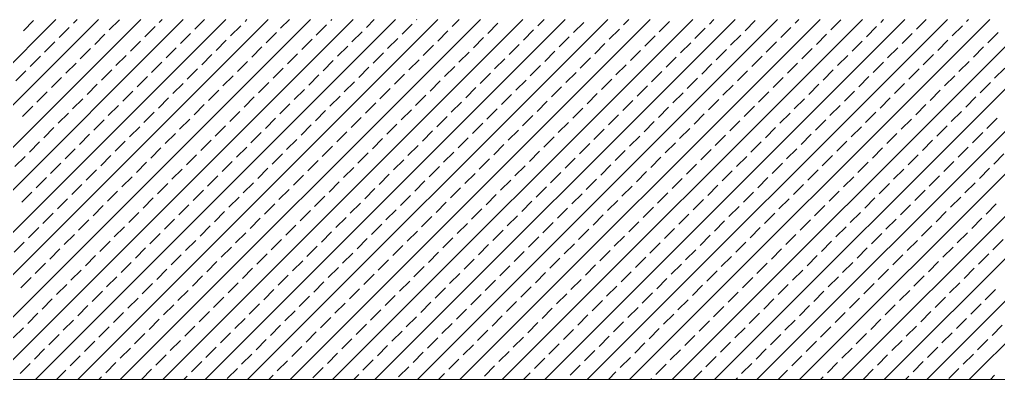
# Model space of a CAD drawing. Header units: millimetres. Extents: x -16104 to 67872, y -88009 to 12107.
# Drawn here: x 1253.12 to 1273.5, y 10338.74 to 10346.24 of the extents above; entities that cross this region are included whole.
import ezdxf

# ---------------------------------------------------------------- set-up
doc = ezdxf.new("R2010")
doc.units = ezdxf.units.MM
doc.layers.get('0').update_dxf_attribs({"color": 241})
doc.layers.add('TARAMA', color=8, linetype='Continuous', lineweight=15)

# ---------------------------------------------------------------- blocks, each defined once
blk = doc.blocks.new('UYH')
at = {"layer": 'TARAMA'}
for p, q in [((64137.742, 3004.969), (64167.742, 3034.969)), ((64141.277, 3004.969), (64171.277, 3034.969)), ((64144.813, 3004.969), (64174.813, 3034.969)), ((64148.348, 3004.969), (64178.348, 3034.969)), ((64151.884, 3004.969), (64181.884, 3034.969)), ((64155.42, 3004.969), (64185.42, 3034.969)), ((64158.955, 3004.969), (64188.955, 3034.969)), ((64162.491, 3004.969), (64192.491, 3034.969)), ((64165.032, 3034.03), (64165.881, 3034.878)), ((64166.026, 3004.969), (64196.026, 3034.969)), ((64169.204, 3034.666), (64169.507, 3034.969)), ((64169.562, 3004.969), (64199.562, 3034.969)), ((64172.174, 3034.1), (64173.022, 3034.949)), ((64173.097, 3004.969), (64203.097, 3034.969)), ((64176.346, 3034.737), (64176.578, 3034.969)), ((64176.633, 3004.969), (64206.633, 3034.969)), ((64179.316, 3034.171), (64180.113, 3034.969)), ((64180.168, 3004.969), (64210.168, 3034.969)), ((64183.488, 3034.807), (64183.649, 3034.969)), ((64183.704, 3004.969), (64213.704, 3034.969)), ((64186.457, 3034.242), (64187.185, 3034.969)), ((64187.239, 3004.969), (64217.239, 3034.969)), ((64190.629, 3034.878), (64190.72, 3034.969)), ((64190.775, 3004.969), (64220.775, 3034.969)), ((64193.599, 3034.312), (64194.256, 3034.969)), ((64194.31, 3004.969), (64224.31, 3034.969)), ((64196.569, 3033.747), (64197.418, 3034.595)), ((64197.771, 3034.949), (64197.791, 3034.969)), ((64197.846, 3004.969), (64227.846, 3034.969)), ((64200.741, 3034.383), (64201.327, 3034.969)), ((64201.381, 3004.969), (64231.381, 3034.969)), ((64203.711, 3033.817), (64204.559, 3034.666)), ((64204.917, 3004.969), (64234.917, 3034.969)), ((64207.883, 3034.454), (64208.398, 3034.969)), ((64208.453, 3004.969), (64238.453, 3034.969)), ((64210.853, 3033.888), (64211.701, 3034.737)), ((64211.988, 3004.969), (64241.988, 3034.969)), ((64215.025, 3034.524), (64215.469, 3034.969)), ((64215.524, 3004.969), (64245.524, 3034.969)), ((64217.994, 3033.959), (64218.843, 3034.807)), ((64219.059, 3004.969), (64249.059, 3034.969)), ((64222.166, 3034.595), (64222.54, 3034.969)), ((64222.595, 3004.969), (64252.595, 3034.969)), ((64225.136, 3034.03), (64225.985, 3034.878)), ((64226.13, 3004.969), (64256.13, 3034.969)), ((64229.308, 3034.666), (64229.611, 3034.969)), ((64229.666, 3004.969), (64259.666, 3034.969)), ((64232.278, 3034.1), (64233.126, 3034.949)), ((64233.201, 3004.969), (64263.201, 3034.969)), ((64236.45, 3034.737), (64236.682, 3034.969)), ((64236.737, 3004.969), (64266.737, 3034.969)), ((64239.42, 3034.171), (64240.218, 3034.969)), ((64240.272, 3004.969), (64270.272, 3034.969)), ((64243.592, 3034.807), (64243.753, 3034.969)), ((64243.808, 3004.969), (64273.808, 3034.969)), ((64168.002, 3033.464), (64168.85, 3034.312)), ((64170.972, 3032.898), (64171.82, 3033.747)), ((64175.144, 3033.535), (64175.992, 3034.383)), ((64178.114, 3032.969), (64178.962, 3033.817)), ((64182.285, 3033.605), (64183.134, 3034.454)), ((64185.255, 3033.04), (64186.104, 3033.888)), ((64189.427, 3033.676), (64190.276, 3034.524)), ((64192.397, 3033.11), (64193.246, 3033.959)), ((64199.539, 3033.181), (64200.387, 3034.03)), ((64206.681, 3033.252), (64207.529, 3034.1)), ((64213.822, 3033.322), (64214.671, 3034.171)), ((64220.964, 3033.393), (64221.813, 3034.242)), ((64228.106, 3033.464), (64228.955, 3034.312)), ((64231.076, 3032.898), (64231.924, 3033.747)), ((64235.248, 3033.535), (64236.096, 3034.383)), ((64238.218, 3032.969), (64239.066, 3033.817)), ((64242.39, 3033.605), (64243.238, 3034.454)), ((64245.359, 3033.04), (64246.208, 3033.888)), ((64166.8, 3032.262), (64167.648, 3033.11)), ((64173.942, 3032.332), (64174.79, 3033.181)), ((64181.083, 3032.403), (64181.932, 3033.252)), ((64188.225, 3032.474), (64189.074, 3033.322)), ((64195.367, 3032.545), (64196.215, 3033.393)), ((64202.509, 3032.615), (64203.357, 3033.464)), ((64205.479, 3032.05), (64206.327, 3032.898)), ((64209.651, 3032.686), (64210.499, 3033.535)), ((64212.62, 3032.12), (64213.469, 3032.969)), ((64216.792, 3032.757), (64217.641, 3033.605)), ((64219.762, 3032.191), (64220.611, 3033.04)), ((64223.934, 3032.827), (64224.783, 3033.676)), ((64226.904, 3032.262), (64227.752, 3033.11)), ((64234.046, 3032.332), (64234.894, 3033.181)), ((64241.187, 3032.403), (64242.036, 3033.252)), ((64169.77, 3031.696), (64170.618, 3032.545)), ((64176.911, 3031.767), (64177.76, 3032.615)), ((64184.053, 3031.837), (64184.902, 3032.686)), ((64187.023, 3031.272), (64187.872, 3032.12)), ((64191.195, 3031.908), (64192.044, 3032.757)), ((64194.165, 3031.343), (64195.013, 3032.191)), ((64198.337, 3031.979), (64199.185, 3032.827)), ((64201.307, 3031.413), (64202.155, 3032.262)), ((64208.448, 3031.484), (64209.297, 3032.332)), ((64215.59, 3031.555), (64216.439, 3032.403)), ((64222.732, 3031.625), (64223.581, 3032.474)), ((64229.874, 3031.696), (64230.722, 3032.545)), ((64237.016, 3031.767), (64237.864, 3032.615)), ((64244.157, 3031.837), (64245.006, 3032.686)), ((64165.598, 3031.06), (64166.446, 3031.908)), ((64168.568, 3030.494), (64169.416, 3031.343)), ((64172.74, 3031.13), (64173.588, 3031.979)), ((64175.709, 3030.565), (64176.558, 3031.413)), ((64179.881, 3031.201), (64180.73, 3032.05)), ((64182.851, 3030.635), (64183.7, 3031.484)), ((64189.993, 3030.706), (64190.841, 3031.555)), ((64197.135, 3030.777), (64197.983, 3031.625)), ((64204.276, 3030.848), (64205.125, 3031.696)), ((64211.418, 3030.918), (64212.267, 3031.767)), ((64218.56, 3030.989), (64219.409, 3031.837)), ((64221.53, 3030.423), (64222.378, 3031.272)), ((64225.702, 3031.06), (64226.55, 3031.908)), ((64228.672, 3030.494), (64229.52, 3031.343)), ((64232.844, 3031.13), (64233.692, 3031.979)), ((64235.813, 3030.565), (64236.662, 3031.413)), ((64239.985, 3031.201), (64240.834, 3032.05)), ((64242.955, 3030.635), (64243.804, 3031.484)), ((64164.396, 3029.858), (64165.244, 3030.706)), ((64171.537, 3029.928), (64172.386, 3030.777)), ((64178.679, 3029.999), (64179.528, 3030.848)), ((64185.821, 3030.07), (64186.67, 3030.918)), ((64192.963, 3030.14), (64193.811, 3030.989)), ((64200.105, 3030.211), (64200.953, 3031.06)), ((64203.074, 3029.645), (64203.923, 3030.494)), ((64207.246, 3030.282), (64208.095, 3031.13)), ((64210.216, 3029.716), (64211.065, 3030.565)), ((64214.388, 3030.353), (64215.237, 3031.201)), ((64217.358, 3029.787), (64218.207, 3030.635)), ((64224.5, 3029.858), (64225.348, 3030.706)), ((64231.642, 3029.928), (64232.49, 3030.777)), ((64238.783, 3029.999), (64239.632, 3030.848)), ((64245.925, 3030.07), (64246.774, 3030.918)), ((64167.366, 3029.292), (64168.214, 3030.14)), ((64174.507, 3029.363), (64175.356, 3030.211)), ((64177.477, 3028.797), (64178.326, 3029.645)), ((64181.649, 3029.433), (64182.498, 3030.282)), ((64184.619, 3028.868), (64185.467, 3029.716)), ((64188.791, 3029.504), (64189.639, 3030.353)), ((64191.761, 3028.938), (64192.609, 3029.787)), ((64195.933, 3029.575), (64196.781, 3030.423)), ((64198.902, 3029.009), (64199.751, 3029.858)), ((64206.044, 3029.08), (64206.893, 3029.928)), ((64213.186, 3029.15), (64214.035, 3029.999)), ((64220.328, 3029.221), (64221.176, 3030.07)), ((64227.47, 3029.292), (64228.318, 3030.14)), ((64234.611, 3029.363), (64235.46, 3030.211)), ((64237.581, 3028.797), (64238.43, 3029.645)), ((64241.753, 3029.433), (64242.602, 3030.282)), ((64244.723, 3028.868), (64245.572, 3029.716)), ((64166.163, 3028.09), (64167.012, 3028.938)), ((64170.335, 3028.726), (64171.184, 3029.575)), ((64173.305, 3028.161), (64174.154, 3029.009)), ((64180.447, 3028.231), (64181.296, 3029.08)), ((64187.589, 3028.302), (64188.437, 3029.15)), ((64194.731, 3028.373), (64195.579, 3029.221)), ((64201.872, 3028.443), (64202.721, 3029.292)), ((64209.014, 3028.514), (64209.863, 3029.363)), ((64216.156, 3028.585), (64217.004, 3029.433)), ((64219.126, 3028.019), (64219.974, 3028.868)), ((64223.298, 3028.655), (64224.146, 3029.504)), ((64226.268, 3028.09), (64227.116, 3028.938)), ((64230.439, 3028.726), (64231.288, 3029.575)), ((64233.409, 3028.161), (64234.258, 3029.009)), ((64240.551, 3028.231), (64241.4, 3029.08)), ((64169.133, 3027.524), (64169.982, 3028.373)), ((64176.275, 3027.595), (64177.124, 3028.443)), ((64183.417, 3027.666), (64184.265, 3028.514)), ((64190.559, 3027.736), (64191.407, 3028.585)), ((64193.528, 3027.171), (64194.377, 3028.019)), ((64197.7, 3027.807), (64198.549, 3028.655)), ((64200.67, 3027.241), (64201.519, 3028.09)), ((64204.842, 3027.878), (64205.691, 3028.726)), ((64207.812, 3027.312), (64208.661, 3028.161)), ((64211.984, 3027.948), (64212.832, 3028.797)), ((64214.954, 3027.383), (64215.802, 3028.231)), ((64222.096, 3027.453), (64222.944, 3028.302)), ((64229.237, 3027.524), (64230.086, 3028.373)), ((64236.379, 3027.595), (64237.228, 3028.443)), ((64243.521, 3027.666), (64244.369, 3028.514)), ((64164.961, 3026.888), (64165.81, 3027.736)), ((64172.103, 3026.958), (64172.952, 3027.807)), ((64175.073, 3026.393), (64175.922, 3027.241)), ((64179.245, 3027.029), (64180.093, 3027.878)), ((64182.215, 3026.463), (64183.063, 3027.312)), ((64186.387, 3027.1), (64187.235, 3027.948)), ((64189.357, 3026.534), (64190.205, 3027.383)), ((64196.498, 3026.605), (64197.347, 3027.453)), ((64203.64, 3026.676), (64204.489, 3027.524)), ((64210.782, 3026.746), (64211.63, 3027.595)), ((64217.924, 3026.817), (64218.772, 3027.666)), ((64225.065, 3026.888), (64225.914, 3027.736)), ((64232.207, 3026.958), (64233.056, 3027.807)), ((64235.177, 3026.393), (64236.026, 3027.241)), ((64239.349, 3027.029), (64240.198, 3027.878)), ((64242.319, 3026.463), (64243.167, 3027.312)), ((64167.931, 3026.322), (64168.78, 3027.171)), ((64170.901, 3025.756), (64171.75, 3026.605)), ((64178.043, 3025.827), (64178.891, 3026.676)), ((64185.185, 3025.898), (64186.033, 3026.746)), ((64192.326, 3025.968), (64193.175, 3026.817)), ((64199.468, 3026.039), (64200.317, 3026.888)), ((64206.61, 3026.11), (64207.458, 3026.958)), ((64209.58, 3025.544), (64210.428, 3026.393)), ((64213.752, 3026.181), (64214.6, 3027.029)), ((64216.722, 3025.615), (64217.57, 3026.463)), ((64220.894, 3026.251), (64221.742, 3027.1)), ((64223.863, 3025.686), (64224.712, 3026.534)), ((64228.035, 3026.322), (64228.884, 3027.171)), ((64231.005, 3025.756), (64231.854, 3026.605)), ((64238.147, 3025.827), (64238.995, 3026.676)), ((64245.289, 3025.898), (64246.137, 3026.746)), ((64166.729, 3025.12), (64167.578, 3025.968)), ((64173.871, 3025.191), (64174.719, 3026.039)), ((64181.013, 3025.261), (64181.861, 3026.11)), ((64188.154, 3025.332), (64189.003, 3026.181)), ((64191.124, 3024.766), (64191.973, 3025.615)), ((64195.296, 3025.403), (64196.145, 3026.251)), ((64198.266, 3024.837), (64199.115, 3025.686)), ((64202.438, 3025.474), (64203.287, 3026.322)), ((64205.408, 3024.908), (64206.256, 3025.756)), ((64212.55, 3024.979), (64213.398, 3025.827)), ((64219.691, 3025.049), (64220.54, 3025.898)), ((64226.833, 3025.12), (64227.682, 3025.968)), ((64233.975, 3025.191), (64234.824, 3026.039)), ((64241.117, 3025.261), (64241.965, 3026.11)), ((64165.527, 3023.918), (64166.376, 3024.766)), ((64169.699, 3024.554), (64170.548, 3025.403)), ((64172.669, 3023.989), (64173.517, 3024.837)), ((64176.841, 3024.625), (64177.689, 3025.474)), ((64179.811, 3024.059), (64180.659, 3024.908)), ((64183.983, 3024.696), (64184.831, 3025.544)), ((64186.952, 3024.13), (64187.801, 3024.979)), ((64194.094, 3024.201), (64194.943, 3025.049)), ((64201.236, 3024.271), (64202.084, 3025.12)), ((64208.378, 3024.342), (64209.226, 3025.191)), ((64215.519, 3024.413), (64216.368, 3025.261)), ((64222.661, 3024.484), (64223.51, 3025.332)), ((64225.631, 3023.918), (64226.48, 3024.766)), ((64229.803, 3024.554), (64230.652, 3025.403)), ((64232.773, 3023.989), (64233.621, 3024.837)), ((64236.945, 3024.625), (64237.793, 3025.474)), ((64239.915, 3024.059), (64240.763, 3024.908)), ((64244.087, 3024.696), (64244.935, 3025.544)), ((64168.497, 3023.352), (64169.345, 3024.201)), ((64175.639, 3023.423), (64176.487, 3024.271)), ((64182.78, 3023.494), (64183.629, 3024.342)), ((64189.922, 3023.564), (64190.771, 3024.413)), ((64197.064, 3023.635), (64197.913, 3024.484)), ((64204.206, 3023.706), (64205.054, 3024.554)), ((64207.176, 3023.14), (64208.024, 3023.989)), ((64211.348, 3023.776), (64212.196, 3024.625)), ((64214.317, 3023.211), (64215.166, 3024.059)), ((64218.489, 3023.847), (64219.338, 3024.696)), ((64221.459, 3023.281), (64222.308, 3024.13)), ((64228.601, 3023.352), (64229.449, 3024.201)), ((64235.743, 3023.423), (64236.591, 3024.271)), ((64242.885, 3023.494), (64243.733, 3024.342)), ((64164.325, 3022.716), (64165.173, 3023.564)), ((64171.467, 3022.787), (64172.315, 3023.635)), ((64178.609, 3022.857), (64179.457, 3023.706)), ((64181.578, 3022.292), (64182.427, 3023.14)), ((64185.75, 3022.928), (64186.599, 3023.776)), ((64188.72, 3022.362), (64189.569, 3023.211)), ((64192.892, 3022.999), (64193.741, 3023.847)), ((64195.862, 3022.433), (64196.71, 3023.281)), ((64200.034, 3023.069), (64200.882, 3023.918)), ((64203.004, 3022.504), (64203.852, 3023.352)), ((64210.145, 3022.574), (64210.994, 3023.423)), ((64217.287, 3022.645), (64218.136, 3023.494)), ((64224.429, 3022.716), (64225.278, 3023.564)), ((64231.571, 3022.787), (64232.419, 3023.635)), ((64238.713, 3022.857), (64239.561, 3023.706)), ((64241.682, 3022.292), (64242.531, 3023.14)), ((64245.854, 3022.928), (64246.703, 3023.776)), ((64167.295, 3022.15), (64168.143, 3022.999)), ((64170.265, 3021.584), (64171.113, 3022.433)), ((64174.437, 3022.221), (64175.285, 3023.069)), ((64177.406, 3021.655), (64178.255, 3022.504)), ((64184.548, 3021.726), (64185.397, 3022.574)), ((64191.69, 3021.797), (64192.539, 3022.645)), ((64198.832, 3021.867), (64199.68, 3022.716)), ((64205.974, 3021.938), (64206.822, 3022.787)), ((64213.115, 3022.009), (64213.964, 3022.857)), ((64220.257, 3022.079), (64221.106, 3022.928)), ((64223.227, 3021.514), (64224.075, 3022.362)), ((64227.399, 3022.15), (64228.247, 3022.999)), ((64230.369, 3021.584), (64231.217, 3022.433)), ((64234.541, 3022.221), (64235.389, 3023.069)), ((64237.511, 3021.655), (64238.359, 3022.504)), ((64244.652, 3021.726), (64245.501, 3022.574)), ((64166.093, 3020.948), (64166.941, 3021.797)), ((64173.235, 3021.019), (64174.083, 3021.867)), ((64180.376, 3021.089), (64181.225, 3021.938)), ((64187.518, 3021.16), (64188.367, 3022.009)), ((64194.66, 3021.231), (64195.508, 3022.079)), ((64197.63, 3020.665), (64198.478, 3021.514)), ((64201.802, 3021.302), (64202.65, 3022.15)), ((64204.771, 3020.736), (64205.62, 3021.584)), ((64208.943, 3021.372), (64209.792, 3022.221)), ((64211.913, 3020.807), (64212.762, 3021.655)), ((64216.085, 3021.443), (64216.934, 3022.292)), ((64219.055, 3020.877), (64219.904, 3021.726)), ((64226.197, 3020.948), (64227.045, 3021.797)), ((64233.339, 3021.019), (64234.187, 3021.867)), ((64240.48, 3021.089), (64241.329, 3021.938)), ((64169.063, 3020.382), (64169.911, 3021.231)), ((64172.032, 3019.817), (64172.881, 3020.665)), ((64176.204, 3020.453), (64177.053, 3021.302)), ((64179.174, 3019.887), (64180.023, 3020.736)), ((64183.346, 3020.524), (64184.195, 3021.372)), ((64186.316, 3019.958), (64187.165, 3020.807)), ((64190.488, 3020.594), (64191.336, 3021.443)), ((64193.458, 3020.029), (64194.306, 3020.877)), ((64200.6, 3020.1), (64201.448, 3020.948)), ((64207.741, 3020.17), (64208.59, 3021.019)), ((64214.883, 3020.241), (64215.732, 3021.089)), ((64222.025, 3020.312), (64222.873, 3021.16)), ((64229.167, 3020.382), (64230.015, 3021.231)), ((64232.137, 3019.817), (64232.985, 3020.665)), ((64236.308, 3020.453), (64237.157, 3021.302)), ((64239.278, 3019.887), (64240.127, 3020.736)), ((64243.45, 3020.524), (64244.299, 3021.372)), ((64164.891, 3019.746), (64165.739, 3020.594)), ((64167.86, 3019.18), (64168.709, 3020.029)), ((64175.002, 3019.251), (64175.851, 3020.1)), ((64182.144, 3019.322), (64182.993, 3020.17)), ((64189.286, 3019.392), (64190.134, 3020.241)), ((64196.428, 3019.463), (64197.276, 3020.312)), ((64203.569, 3019.534), (64204.418, 3020.382)), ((64210.711, 3019.605), (64211.56, 3020.453)), ((64213.681, 3019.039), (64214.53, 3019.887)), ((64217.853, 3019.675), (64218.701, 3020.524)), ((64220.823, 3019.11), (64221.671, 3019.958)), ((64224.995, 3019.746), (64225.843, 3020.594)), ((64227.965, 3019.18), (64228.813, 3020.029)), ((64235.106, 3019.251), (64235.955, 3020.1)), ((64242.248, 3019.322), (64243.097, 3020.17)), ((64170.83, 3018.615), (64171.679, 3019.463)), ((64177.972, 3018.685), (64178.821, 3019.534)), ((64185.114, 3018.756), (64185.962, 3019.605)), ((64188.084, 3018.19), (64188.932, 3019.039)), ((64192.256, 3018.827), (64193.104, 3019.675)), ((64195.226, 3018.261), (64196.074, 3019.11)), ((64199.397, 3018.897), (64200.246, 3019.746)), ((64202.367, 3018.332), (64203.216, 3019.18)), ((64206.539, 3018.968), (64207.388, 3019.817)), ((64209.509, 3018.402), (64210.358, 3019.251)), ((64216.651, 3018.473), (64217.499, 3019.322)), ((64223.793, 3018.544), (64224.641, 3019.392)), ((64230.934, 3018.615), (64231.783, 3019.463)), ((64238.076, 3018.685), (64238.925, 3019.534)), ((64245.218, 3018.756), (64246.067, 3019.605)), ((64166.658, 3017.978), (64167.507, 3018.827)), ((64169.628, 3017.412), (64170.477, 3018.261)), ((64173.8, 3018.049), (64174.649, 3018.897)), ((64176.77, 3017.483), (64177.619, 3018.332)), ((64180.942, 3018.12), (64181.791, 3018.968)), ((64183.912, 3017.554), (64184.76, 3018.402)), ((64191.054, 3017.625), (64191.902, 3018.473)), ((64198.195, 3017.695), (64199.044, 3018.544)), ((64205.337, 3017.766), (64206.186, 3018.615)), ((64212.479, 3017.837), (64213.327, 3018.685)), ((64219.621, 3017.907), (64220.469, 3018.756)), ((64226.762, 3017.978), (64227.611, 3018.827)), ((64229.732, 3017.412), (64230.581, 3018.261)), ((64233.904, 3018.049), (64234.753, 3018.897)), ((64236.874, 3017.483), (64237.723, 3018.332)), ((64241.046, 3018.12), (64241.895, 3018.968)), ((64244.016, 3017.554), (64244.864, 3018.402)), ((64165.456, 3016.776), (64166.305, 3017.625)), ((64172.598, 3016.847), (64173.447, 3017.695)), ((64179.74, 3016.918), (64180.588, 3017.766)), ((64186.882, 3016.988), (64187.73, 3017.837)), ((64194.023, 3017.059), (64194.872, 3017.907)), ((64201.165, 3017.13), (64202.014, 3017.978)), ((64204.135, 3016.564), (64204.984, 3017.412)), ((64208.307, 3017.2), (64209.156, 3018.049)), ((64211.277, 3016.635), (64212.125, 3017.483)), ((64215.449, 3017.271), (64216.297, 3018.12)), ((64218.419, 3016.705), (64219.267, 3017.554)), ((64222.591, 3017.342), (64223.439, 3018.19)), ((64225.56, 3016.776), (64226.409, 3017.625)), ((64232.702, 3016.847), (64233.551, 3017.695)), ((64239.844, 3016.918), (64240.692, 3017.766)), ((64168.426, 3016.21), (64169.275, 3017.059)), ((64175.568, 3016.281), (64176.416, 3017.13)), ((64182.71, 3016.352), (64183.558, 3017.2)), ((64185.68, 3015.786), (64186.528, 3016.635)), ((64189.852, 3016.423), (64190.7, 3017.271)), ((64192.821, 3015.857), (64193.67, 3016.705)), ((64196.993, 3016.493), (64197.842, 3017.342)), ((64199.963, 3015.928), (64200.812, 3016.776)), ((64207.105, 3015.998), (64207.953, 3016.847)), ((64214.247, 3016.069), (64215.095, 3016.918)), ((64221.388, 3016.14), (64222.237, 3016.988)), ((64228.53, 3016.21), (64229.379, 3017.059)), ((64235.672, 3016.281), (64236.521, 3017.13)), ((64242.814, 3016.352), (64243.662, 3017.2)), ((64245.784, 3015.786), (64246.632, 3016.635)), ((64164.254, 3015.574), (64165.103, 3016.423)), ((64167.224, 3015.008), (64168.073, 3015.857)), ((64171.396, 3015.645), (64172.245, 3016.493)), ((64174.366, 3015.079), (64175.214, 3015.928)), ((64178.538, 3015.715), (64179.386, 3016.564)), ((64181.508, 3015.15), (64182.356, 3015.998)), ((64188.649, 3015.22), (64189.498, 3016.069)), ((64195.791, 3015.291), (64196.64, 3016.14)), ((64202.933, 3015.362), (64203.782, 3016.21)), ((64210.075, 3015.433), (64210.923, 3016.281)), ((64217.217, 3015.503), (64218.065, 3016.352)), ((64220.186, 3014.938), (64221.035, 3015.786)), ((64224.358, 3015.574), (64225.207, 3016.423)), ((64227.328, 3015.008), (64228.177, 3015.857)), ((64231.5, 3015.645), (64232.349, 3016.493)), ((64234.47, 3015.079), (64235.318, 3015.928)), ((64238.642, 3015.715), (64239.49, 3016.564)), ((64241.612, 3015.15), (64242.46, 3015.998)), ((64170.194, 3014.443), (64171.042, 3015.291)), ((64177.336, 3014.513), (64178.184, 3015.362)), ((64184.478, 3014.584), (64185.326, 3015.433)), ((64191.619, 3014.655), (64192.468, 3015.503)), ((64198.761, 3014.725), (64199.61, 3015.574)), ((64201.731, 3014.16), (64202.579, 3015.008)), ((64205.903, 3014.796), (64206.751, 3015.645)), ((64208.873, 3014.231), (64209.721, 3015.079)), ((64213.045, 3014.867), (64213.893, 3015.715)), ((64216.014, 3014.301), (64216.863, 3015.15)), ((64223.156, 3014.372), (64224.005, 3015.22)), ((64230.298, 3014.443), (64231.147, 3015.291)), ((64237.44, 3014.513), (64238.288, 3015.362)), ((64244.582, 3014.584), (64245.43, 3015.433)), ((64166.022, 3013.806), (64166.871, 3014.655)), ((64173.164, 3013.877), (64174.012, 3014.725)), ((64176.134, 3013.311), (64176.982, 3014.16)), ((64180.306, 3013.948), (64181.154, 3014.796)), ((64183.275, 3013.382), (64184.124, 3014.231)), ((64187.447, 3014.018), (64188.296, 3014.867)), ((64190.417, 3013.453), (64191.266, 3014.301)), ((64194.589, 3014.089), (64195.438, 3014.938)), ((64197.559, 3013.523), (64198.408, 3014.372)), ((64204.701, 3013.594), (64205.549, 3014.443)), ((64211.843, 3013.665), (64212.691, 3014.513)), ((64218.984, 3013.736), (64219.833, 3014.584)), ((64226.126, 3013.806), (64226.975, 3014.655)), ((64233.268, 3013.877), (64234.116, 3014.725)), ((64236.238, 3013.311), (64237.086, 3014.16)), ((64240.41, 3013.948), (64241.258, 3014.796)), ((64243.38, 3013.382), (64244.228, 3014.231)), ((64164.82, 3012.604), (64165.668, 3013.453)), ((64168.992, 3013.241), (64169.84, 3014.089)), ((64171.962, 3012.675), (64172.81, 3013.523)), ((64179.103, 3012.746), (64179.952, 3013.594)), ((64186.245, 3012.816), (64187.094, 3013.665)), ((64193.387, 3012.887), (64194.236, 3013.736)), ((64200.529, 3012.958), (64201.377, 3013.806)), ((64207.671, 3013.028), (64208.519, 3013.877)), ((64214.812, 3013.099), (64215.661, 3013.948)), ((64217.782, 3012.533), (64218.631, 3013.382)), ((64221.954, 3013.17), (64222.803, 3014.018)), ((64224.924, 3012.604), (64225.773, 3013.453)), ((64229.096, 3013.241), (64229.944, 3014.089)), ((64232.066, 3012.675), (64232.914, 3013.523)), ((64239.208, 3012.746), (64240.056, 3013.594)), ((64167.79, 3012.038), (64168.638, 3012.887)), ((64174.932, 3012.109), (64175.78, 3012.958)), ((64182.073, 3012.18), (64182.922, 3013.028)), ((64189.215, 3012.251), (64190.064, 3013.099)), ((64192.185, 3011.685), (64193.033, 3012.533)), ((64196.357, 3012.321), (64197.205, 3013.17)), ((64199.327, 3011.756), (64200.175, 3012.604)), ((64203.499, 3012.392), (64204.347, 3013.241)), ((64206.469, 3011.826), (64207.317, 3012.675)), ((64210.64, 3012.463), (64211.489, 3013.311)), ((64213.61, 3011.897), (64214.459, 3012.746)), ((64220.752, 3011.968), (64221.601, 3012.816)), ((64227.894, 3012.038), (64228.742, 3012.887)), ((64235.036, 3012.109), (64235.884, 3012.958)), ((64242.177, 3012.18), (64243.026, 3013.028)), ((64170.76, 3011.473), (64171.608, 3012.321)), ((64173.729, 3010.907), (64174.578, 3011.756)), ((64177.901, 3011.544), (64178.75, 3012.392)), ((64180.871, 3010.978), (64181.72, 3011.826)), ((64185.043, 3011.614), (64185.892, 3012.463)), ((64188.013, 3011.049), (64188.862, 3011.897)), ((64195.155, 3011.119), (64196.003, 3011.968)), ((64202.297, 3011.19), (64203.145, 3012.038)), ((64209.438, 3011.261), (64210.287, 3012.109)), ((64216.58, 3011.331), (64217.429, 3012.18)), ((64223.722, 3011.402), (64224.57, 3012.251)), ((64230.864, 3011.473), (64231.712, 3012.321)), ((64233.834, 3010.907), (64234.682, 3011.756)), ((64238.005, 3011.544), (64238.854, 3012.392)), ((64240.975, 3010.978), (64241.824, 3011.826)), ((64245.147, 3011.614), (64245.996, 3012.463)), ((64166.588, 3010.836), (64167.436, 3011.685)), ((64169.558, 3010.271), (64170.406, 3011.119)), ((64176.699, 3010.341), (64177.548, 3011.19)), ((64183.841, 3010.412), (64184.69, 3011.261)), ((64190.983, 3010.483), (64191.831, 3011.331)), ((64198.125, 3010.554), (64198.973, 3011.402)), ((64205.266, 3010.624), (64206.115, 3011.473)), ((64208.236, 3010.059), (64209.085, 3010.907)), ((64212.408, 3010.695), (64213.257, 3011.544)), ((64215.378, 3010.129), (64216.227, 3010.978)), ((64219.55, 3010.766), (64220.399, 3011.614)), ((64222.52, 3010.2), (64223.368, 3011.049)), ((64226.692, 3010.836), (64227.54, 3011.685)), ((64229.662, 3010.271), (64230.51, 3011.119)), ((64236.803, 3010.341), (64237.652, 3011.19)), ((64243.945, 3010.412), (64244.794, 3011.261)), ((64165.386, 3009.634), (64166.234, 3010.483)), ((64172.527, 3009.705), (64173.376, 3010.554)), ((64179.669, 3009.776), (64180.518, 3010.624)), ((64186.811, 3009.846), (64187.659, 3010.695)), ((64189.781, 3009.281), (64190.629, 3010.129)), ((64193.953, 3009.917), (64194.801, 3010.766)), ((64196.923, 3009.351), (64197.771, 3010.2)), ((64201.095, 3009.988), (64201.943, 3010.836)), ((64204.064, 3009.422), (64204.913, 3010.271)), ((64211.206, 3009.493), (64212.055, 3010.341)), ((64218.348, 3009.564), (64219.196, 3010.412)), ((64225.49, 3009.634), (64226.338, 3010.483)), ((64232.631, 3009.705), (64233.48, 3010.554)), ((64239.773, 3009.776), (64240.622, 3010.624)), ((64164.184, 3008.432), (64165.032, 3009.281)), ((64168.355, 3009.069), (64169.204, 3009.917)), ((64171.325, 3008.503), (64172.174, 3009.351)), ((64175.497, 3009.139), (64176.346, 3009.988)), ((64178.467, 3008.574), (64179.316, 3009.422)), ((64182.639, 3009.21), (64183.488, 3010.059)), ((64185.609, 3008.644), (64186.457, 3009.493)), ((64192.751, 3008.715), (64193.599, 3009.564)), ((64199.892, 3008.786), (64200.741, 3009.634)), ((64207.034, 3008.857), (64207.883, 3009.705)), ((64214.176, 3008.927), (64215.025, 3009.776)), ((64221.318, 3008.998), (64222.166, 3009.846)), ((64224.288, 3008.432), (64225.136, 3009.281)), ((64228.46, 3009.069), (64229.308, 3009.917)), ((64231.429, 3008.503), (64232.278, 3009.351)), ((64235.601, 3009.139), (64236.45, 3009.988)), ((64238.571, 3008.574), (64239.42, 3009.422)), ((64242.743, 3009.21), (64243.592, 3010.059)), ((64245.713, 3008.644), (64246.561, 3009.493)), ((64167.153, 3007.867), (64168.002, 3008.715)), ((64174.295, 3007.937), (64175.144, 3008.786)), ((64181.437, 3008.008), (64182.285, 3008.857)), ((64188.579, 3008.079), (64189.427, 3008.927)), ((64195.721, 3008.149), (64196.569, 3008.998)), ((64202.862, 3008.22), (64203.711, 3009.069)), ((64205.832, 3007.654), (64206.681, 3008.503)), ((64210.004, 3008.291), (64210.853, 3009.139)), ((64212.974, 3007.725), (64213.822, 3008.574)), ((64217.146, 3008.362), (64217.994, 3009.21)), ((64220.116, 3007.796), (64220.964, 3008.644)), ((64227.257, 3007.867), (64228.106, 3008.715)), ((64234.399, 3007.937), (64235.248, 3008.786)), ((64241.541, 3008.008), (64242.39, 3008.857)), ((64170.123, 3007.301), (64170.972, 3008.149)), ((64177.265, 3007.372), (64178.114, 3008.22)), ((64180.235, 3006.806), (64181.083, 3007.654)), ((64184.407, 3007.442), (64185.255, 3008.291)), ((64187.377, 3006.877), (64188.225, 3007.725)), ((64191.549, 3007.513), (64192.397, 3008.362)), ((64194.518, 3006.947), (64195.367, 3007.796)), ((64198.69, 3007.584), (64199.539, 3008.432)), ((64201.66, 3007.018), (64202.509, 3007.867)), ((64208.802, 3007.089), (64209.651, 3007.937)), ((64215.944, 3007.159), (64216.792, 3008.008)), ((64223.086, 3007.23), (64223.934, 3008.079)), ((64230.227, 3007.301), (64231.076, 3008.149)), ((64237.369, 3007.372), (64238.218, 3008.22)), ((64240.339, 3006.806), (64241.187, 3007.654)), ((64244.511, 3007.442), (64245.359, 3008.291)), ((64165.951, 3006.664), (64166.8, 3007.513)), ((64168.921, 3006.099), (64169.77, 3006.947)), ((64173.093, 3006.735), (64173.942, 3007.584)), ((64176.063, 3006.169), (64176.911, 3007.018)), ((64183.205, 3006.24), (64184.053, 3007.089)), ((64190.346, 3006.311), (64191.195, 3007.159)), ((64197.488, 3006.382), (64198.337, 3007.23)), ((64204.63, 3006.452), (64205.479, 3007.301)), ((64211.772, 3006.523), (64212.62, 3007.372)), ((64214.742, 3005.957), (64215.59, 3006.806)), ((64218.914, 3006.594), (64219.762, 3007.442)), ((64221.883, 3006.028), (64222.732, 3006.877)), ((64226.055, 3006.664), (64226.904, 3007.513)), ((64229.025, 3006.099), (64229.874, 3006.947)), ((64233.197, 3006.735), (64234.046, 3007.584)), ((64236.167, 3006.169), (64237.016, 3007.018)), ((64243.309, 3006.24), (64244.157, 3007.089)), ((64164.749, 3005.462), (64165.598, 3006.311)), ((64171.891, 3005.533), (64172.74, 3006.382)), ((64179.033, 3005.604), (64179.881, 3006.452)), ((64186.175, 3005.675), (64187.023, 3006.523)), ((64193.316, 3005.745), (64194.165, 3006.594)), ((64196.286, 3005.18), (64197.135, 3006.028)), ((64200.458, 3005.816), (64201.307, 3006.664)), ((64203.428, 3005.25), (64204.276, 3006.099)), ((64207.6, 3005.887), (64208.448, 3006.735)), ((64210.57, 3005.321), (64211.418, 3006.169)), ((64217.712, 3005.392), (64218.56, 3006.24)), ((64224.853, 3005.462), (64225.702, 3006.311)), ((64231.995, 3005.533), (64232.844, 3006.382)), ((64239.137, 3005.604), (64239.985, 3006.452)), ((64167.791, 3004.969), (64168.568, 3005.745)), ((64171.327, 3004.969), (64171.537, 3005.18)), ((64174.862, 3004.969), (64175.709, 3005.816)), ((64178.398, 3004.969), (64178.679, 3005.25)), ((64182.003, 3005.038), (64182.851, 3005.887)), ((64185.469, 3004.969), (64185.821, 3005.321)), ((64189.144, 3005.109), (64189.993, 3005.957)), ((64192.54, 3004.969), (64192.963, 3005.392)), ((64199.611, 3004.969), (64200.105, 3005.462)), ((64206.682, 3004.969), (64207.246, 3005.533)), ((64213.753, 3004.969), (64214.388, 3005.604)), ((64220.824, 3004.969), (64221.53, 3005.675)), ((64227.895, 3004.969), (64228.672, 3005.745)), ((64231.431, 3004.969), (64231.642, 3005.18)), ((64234.966, 3004.969), (64235.813, 3005.816)), ((64238.502, 3004.969), (64238.783, 3005.25)), ((64242.107, 3005.038), (64242.955, 3005.887)), ((64245.573, 3004.969), (64245.925, 3005.321)), ((63512.397, 3004.969), (64576.897, 3004.969)), ((64217.289, 3004.969), (64217.358, 3005.038)), ((64224.36, 3004.969), (64224.5, 3005.109))]:
    blk.add_line(p, q, dxfattribs=at)

msp = doc.modelspace()

# ---------------------------------------------------------------- block references
at = {"xscale": 0.25, "yscale": 0.25, "zscale": 0.25}
msp.add_blockref('UYH', (-14788.059, 9587.5), dxfattribs=at)

doc.saveas('drawing.dxf')
